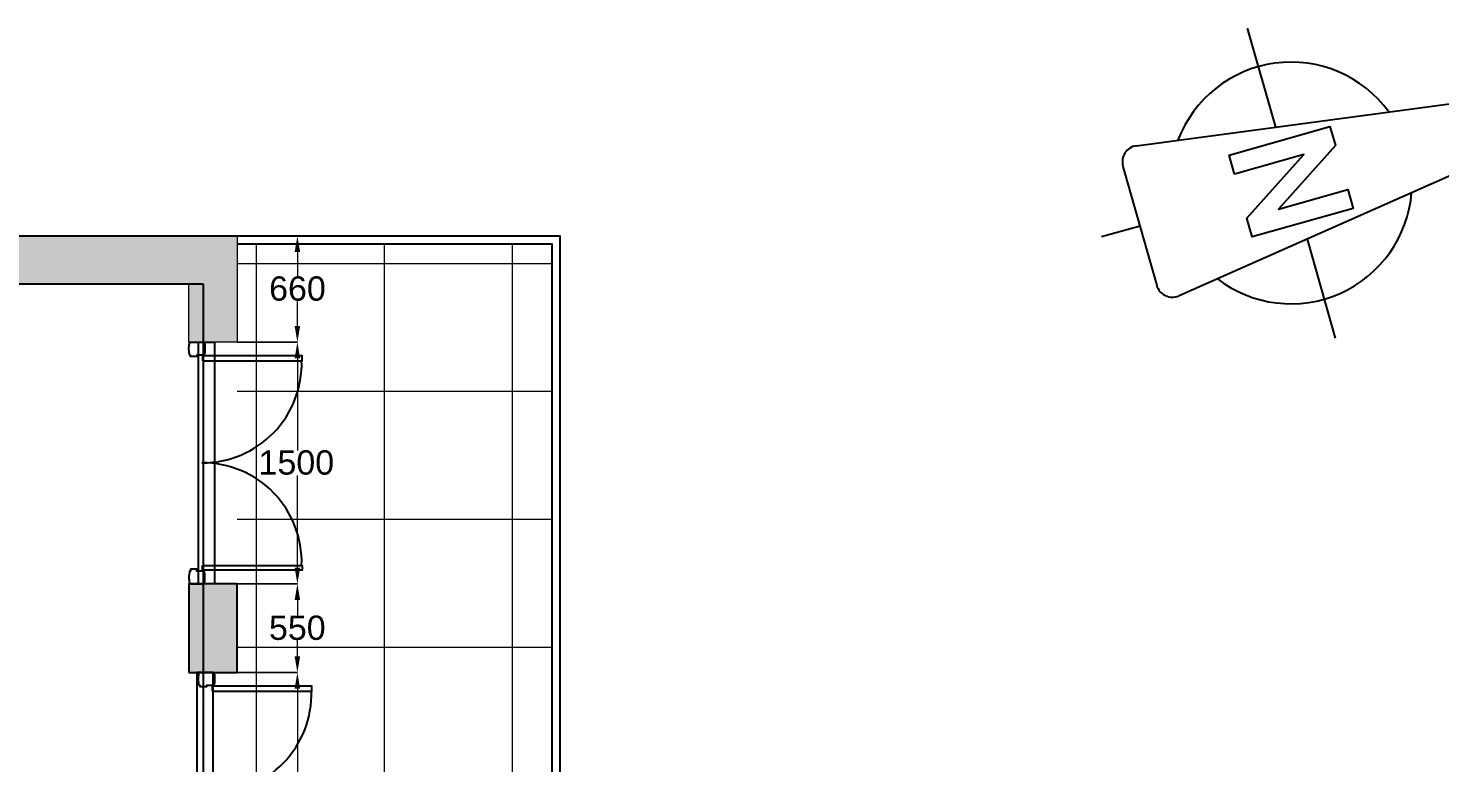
# Model space of a CAD drawing. Header units: millimetres. Extents: x -5841 to 140562, y 1006 to 102310.
# Drawn here: x 102492 to 111245, y 18788 to 23347 of the extents above; entities that cross this region are included whole.
import ezdxf

# ---------------------------------------------------------------- set-up
doc = ezdxf.new("R2010")
doc.units = ezdxf.units.MM
doc.header["$LTSCALE"] = 10
for name, color, linetype in [('PDF18_0', 7, 'Continuous'), ('PDF18_A010T4', 7, 'Continuous'), ('PDF18_Q-Arch_Door-01', 7, 'Continuous'), ('PDF18_Q-Arch_Wall-01', 7, 'Continuous'), ('PDF18_Q-Arch_Window-01', 7, 'Continuous'), ('PDF18_Q-Ceiling-01', 7, 'Continuous'), ('PDF18_Q-Floor-01', 7, 'Continuous'), ('PDF18_Text', 7, 'Continuous')]:
    doc.layers.add(name, color=color, linetype=linetype)
doc.layers.add('PDF18_KD - WALL - LOADBEARING', color=7, linetype='Continuous', true_color=0xc0ab87)
doc.styles.add('PDF ArialMT', font='arial.ttf')
picture_1 = doc.add_image_def('image2.png', size_in_pixel=(2281, 605))

msp = doc.modelspace()

# ---------------------------------------------------------------- linework, layer by layer
at = {"layer": 'PDF18_0', "lineweight": 25}
for points in [[(99252.75154, 22058.05566), (103163.19419, 22058.05566), (103787.59504, 22058.05566), (105787.79439, 22058.05566), (105787.79439, 17218.41987), (108788.09342, 17218.41987)], [(103787.59504, 22008.31525), (105738.05399, 22008.31525), (105738.05399, 17167.62116), (108737.29471, 17167.62116)], [(103488.09429, 21758.55491), (103163.19419, 21758.55491), (99252.75154, 21758.55491)]]:
    msp.add_lwpolyline(points, dxfattribs=at)
at = {"layer": 'PDF18_0', "lineweight": 0}
for points in [[(103787.59504, 22058.05566), (103787.59504, 21398.73069), (103488.09429, 21398.73069), (103488.09429, 21758.55491)], [(103488.09429, 19348.79093), (103488.09429, 19899.11033)], [(103787.59504, 19899.11033), (103787.59504, 19348.79093)]]:
    msp.add_lwpolyline(points, dxfattribs=at)
at = {"layer": 'PDF18_0', "color": 1, "lineweight": 0}
for points in [[(103787.59504, 22058.05566), (104161.17725, 22058.05566)], [(104161.17725, 21958.57484), (104161.17725, 21805.1204)], [(104161.17725, 21498.2115), (104161.17725, 21651.66595)], [(104161.17725, 21299.24987), (104161.17725, 20725.64773)], [(104161.17725, 19998.59114), (104161.17725, 20572.19328)], [(104161.17725, 19798.57121), (104161.17725, 19700.1487)], [(104161.17725, 19448.27174), (104161.17725, 19546.69425)], [(103787.59504, 19348.79093), (104161.17725, 19348.79093), (103788.65335, 19348.79093)], [(104161.17725, 19248.25181), (104161.17725, 18675.70797)]]:
    msp.add_lwpolyline(points, dxfattribs=at)
for points in [[(104161.17725, 21398.73069), (103787.59504, 21398.73069)], [(104161.17725, 19899.11033), (103787.59504, 19899.11033)]]:
    msp.add_lwpolyline(points, close=True, dxfattribs=at)
at = {"layer": 'PDF18_0', "color": 1, "transparency": 33554559}
for points in [[(104144.24434, 21958.57484), (104178.11015, 21958.57484), (104161.17725, 22058.05566)], [(104144.24434, 21498.2115), (104178.11015, 21498.2115), (104161.17725, 21398.73069)], [(104144.24434, 21299.24987), (104178.11015, 21299.24987), (104161.17725, 21398.73069)], [(104144.24434, 19998.59114), (104178.11015, 19998.59114), (104161.17725, 19899.11033)], [(104144.24434, 19798.57121), (104178.11015, 19798.57121), (104161.17725, 19899.11033)], [(104144.24434, 19448.27174), (104178.11015, 19448.27174), (104161.17725, 19348.79093)], [(104144.24434, 19248.25181), (104178.11015, 19248.25181), (104161.17725, 19348.79093)]]:
    msp.add_solid(points, dxfattribs=at)
at = {"layer": 'PDF18_A010T4', "lineweight": 25}
for points in [[(110227.39031, 22732.19692), (110052.76973, 23347.07302)], [(109364.87048, 22616.84151), (112754.62632, 23072.97163), (109628.38881, 21685.53176)], [(109491.86727, 21750.08846), (109282.32257, 22489.84473)], [(109387.09492, 22119.43744), (109146.85934, 22051.70582)], [(110423.17702, 22037.94783), (110596.73929, 21423.07174)]]:
    msp.add_lwpolyline(points, dxfattribs=at)
msp.add_lwpolyline([(109972.33844, 22442.22093), (109938.47263, 22559.69296), (110563.93179, 22736.43015), (110597.7976, 22618.95812), (110244.32322, 22224.20978), (110675.05398, 22345.91504), (110707.86148, 22228.44301), (110082.40232, 22051.70582), (110049.59481, 22169.17785), (110402.01089, 22563.92618)], close=True, dxfattribs=at)
for centre, radius, start, end in [((110322.74664, 22386.52893), 749.88135, 36.092027814, 159.226792752), ((109376.58398, 22518.82274), 100.01944, 97.659402374, 195.789289088), ((110322.74663, 22386.5289), 749.88114, 232.351783057, 355.486547994), ((109586.13514, 21777.97801), 100.01944, 195.78928672, 293.919173433)]:
    msp.add_arc(centre, radius, start, end, dxfattribs=at)
at = {"layer": 'PDF18_KD - WALL - LOADBEARING', "color": 0, "lineweight": 0, "true_color": 0x636466}
for points in [[(103908.24199, 7874.63147), (103908.24199, 22008.31525)], [(104701.97189, 7874.63147), (104701.97189, 22008.31525)], [(105495.70179, 7874.63147), (105495.70179, 22008.31525)], [(103787.59504, 21887.66831), (105738.05399, 21887.66831)], [(103787.59504, 21093.9384), (105738.05399, 21093.9384)], [(103787.59504, 20300.2085), (105738.05399, 20300.2085)], [(103787.59504, 19506.4786), (105738.05399, 19506.4786)]]:
    msp.add_lwpolyline(points, dxfattribs=at)
at = {"layer": 'PDF18_KD - WALL - LOADBEARING', "color": 0, "true_color": 0xf26722, "transparency": 33554559}
for points in [[(103163.19419, 22058.05566), (101652.99076, 22058.05566), (103163.19419, 21758.55491)], [(101652.99076, 22058.05566), (103163.19419, 21758.55491), (101652.99076, 21758.55491)], [(103236.21734, 22058.05566), (103103.92902, 22058.05566), (103236.21734, 21758.55491)], [(103103.92902, 22058.05566), (103236.21734, 21758.55491), (103103.92902, 21758.55491)], [(103787.59504, 22058.05566), (103190.71016, 22058.05566), (103787.59504, 21758.55491)], [(103190.71016, 22058.05566), (103787.59504, 21758.55491), (103190.71016, 21758.55491)], [(103787.59504, 21758.55491), (103488.09429, 21758.55491), (103787.59504, 21398.73069)], [(103488.09429, 21758.55491), (103787.59504, 21398.73069), (103488.09429, 21398.73069)], [(103488.09429, 19899.11033), (103569.5839, 19898.05202), (103488.09429, 19898.05202)], [(103787.59504, 19898.05202), (103488.09429, 19898.05202), (103787.59504, 19348.79093)], [(103488.09429, 19898.05202), (103787.59504, 19348.79093), (103488.09429, 19348.79093)], [(103659.53995, 19899.11033), (103787.59504, 19898.05202), (103656.36503, 19898.05202)], [(103787.59504, 19899.11033), (103659.53995, 19899.11033), (103787.59504, 19898.05202)]]:
    msp.add_solid(points, dxfattribs=at)
at = {"layer": 'PDF18_Q-Arch_Door-01', "lineweight": 25}
for points in [[(103578.05035, 21398.73069), (103581.22527, 21398.73069), (103582.28357, 21398.73069), (103582.28357, 21397.67238), (103583.34188, 21397.67238), (103583.34188, 21396.61407), (103585.45849, 21389.20593), (103586.5168, 21381.79778), (103587.57511, 21374.38964), (103587.57511, 21365.92318), (103587.57511, 21358.51504), (103587.57511, 21351.10689), (103587.57511, 21342.64044), (103586.5168, 21335.2323), (103585.45849, 21327.82415), (103583.34188, 21320.416), (103583.34188, 21319.3577), (103582.28357, 21319.3577), (103582.28357, 21318.29939), (103581.22527, 21318.29939), (103578.05035, 21318.29939), (103537.8347, 21318.29939), (103537.8347, 21308.77463), (103497.61905, 21308.77463), (103497.61905, 21318.29939), (103494.44413, 21318.29939), (103493.38582, 21318.29939), (103493.38582, 21319.3577), (103492.32752, 21319.3577), (103492.32752, 21320.416), (103491.26921, 21327.82415), (103489.1526, 21335.2323), (103489.1526, 21342.64044), (103488.09429, 21351.10689), (103488.09429, 21358.51504), (103488.09429, 21365.92318), (103489.1526, 21374.38964), (103489.1526, 21381.79778), (103491.26921, 21389.20593), (103492.32752, 21396.61407), (103492.32752, 21397.67238), (103493.38582, 21397.67238), (103493.38582, 21398.73069), (103494.44413, 21398.73069), (103497.61905, 21398.73069)], [(103572.75881, 21283.37527), (104190.80983, 21283.37527), (104190.80983, 21313.00786), (103572.75881, 21313.00786)], [(103578.05035, 19899.11033), (103581.22527, 19899.11033), (103582.28357, 19899.11033), (103583.34188, 19899.11033), (103583.34188, 19900.16863), (103585.45849, 19907.57678), (103586.5168, 19914.98492), (103587.57511, 19923.45138), (103587.57511, 19930.85952), (103587.57511, 19938.26767), (103587.57511, 19946.73412), (103587.57511, 19954.14227), (103586.5168, 19961.55041), (103585.45849, 19968.95856), (103583.34188, 19977.42501), (103582.28357, 19978.48332), (103581.22527, 19978.48332), (103578.05035, 19978.48332), (103537.8347, 19978.48332), (103537.8347, 19989.06638), (103497.61905, 19989.06638), (103497.61905, 19978.48332), (103494.44413, 19978.48332), (103493.38582, 19978.48332), (103492.32752, 19977.42501), (103491.26921, 19968.95856), (103489.1526, 19961.55041), (103489.1526, 19954.14227), (103488.09429, 19946.73412), (103488.09429, 19938.26767), (103488.09429, 19930.85952), (103489.1526, 19923.45138), (103489.1526, 19914.98492), (103491.26921, 19907.57678), (103492.32752, 19900.16863), (103492.32752, 19899.11033), (103493.38582, 19899.11033), (103494.44413, 19899.11033), (103497.61905, 19899.11033)], [(103572.75881, 20013.40743), (104190.80983, 20013.40743), (104190.80983, 19983.77485), (103572.75881, 19983.77485)], [(103488.09429, 19348.79093), (103787.59504, 19348.79093), (103787.59504, 19899.11033), (103488.09429, 19899.11033)], [(103638.37382, 19348.79093), (103641.54874, 19348.79093), (103642.60705, 19348.79093), (103642.60705, 19347.73262), (103643.66535, 19347.73262), (103643.66535, 19346.67431), (103644.72366, 19339.26617), (103646.84027, 19331.85802), (103646.84027, 19324.44988), (103647.89858, 19315.98343), (103647.89858, 19308.57528), (103647.89858, 19301.16713), (103646.84027, 19292.70068), (103646.84027, 19285.29254), (103644.72366, 19277.88439), (103643.66535, 19270.47624), (103643.66535, 19269.41794), (103642.60705, 19269.41794), (103642.60705, 19268.35963), (103641.54874, 19268.35963), (103638.37382, 19268.35963), (103598.15817, 19268.35963), (103598.15817, 19258.83487), (103557.94252, 19258.83487), (103557.94252, 19268.35963), (103554.7676, 19268.35963), (103553.7093, 19268.35963), (103553.7093, 19269.41794), (103552.65099, 19269.41794), (103552.65099, 19270.47624), (103550.53438, 19277.88439), (103549.47607, 19285.29254), (103548.41776, 19292.70068), (103548.41776, 19301.16713), (103548.41776, 19308.57528), (103548.41776, 19315.98343), (103548.41776, 19324.44988), (103549.47607, 19331.85802), (103550.53438, 19339.26617), (103552.65099, 19346.67431), (103552.65099, 19347.73262), (103553.7093, 19347.73262), (103553.7093, 19348.79093), (103554.7676, 19348.79093), (103557.94252, 19348.79093)], [(103633.08229, 19233.43552), (104250.075, 19233.43552), (104250.075, 19264.1264), (103633.08229, 19264.1264)]]:
    msp.add_lwpolyline(points, close=True, dxfattribs=at)
for points in [[(104187.61715, 20015.47139, 0.4245571759), (103570.35232, 20650.20221, 0.4242460603), (104187.62648, 21284.84941)], [(104247.9417, 17965.44873, 0.4245571759), (103630.67687, 18600.17955, 0.4242460603), (104247.95103, 19234.8246)]]:
    msp.add_lwpolyline(points, format="xyb", dxfattribs=at)
at = {"layer": 'PDF18_Q-Arch_Wall-01', "lineweight": 25}
msp.add_lwpolyline([(103597.09987, 19162.52898), (103597.09987, 19162.52898)], dxfattribs=at)
msp.add_lwpolyline([(103597.09987, 19162.52898), (103597.09987, 19162.52898)], dxfattribs=at)
msp.add_lwpolyline([(103597.09987, 19162.52898), (103597.09987, 19162.52898)], dxfattribs=at)
at = {"layer": 'PDF18_Q-Arch_Window-01', "lineweight": 25}
for points in [[(103548.41776, 19899.11033), (103548.41776, 21398.73069), (103647.89858, 21398.73069), (103647.89858, 19899.11033)], [(103537.8347, 19348.79093), (103537.8347, 17849.17057), (103638.37382, 17849.17057), (103638.37382, 19348.79093)]]:
    msp.add_lwpolyline(points, close=True, dxfattribs=at)
at = {"layer": 'PDF18_Q-Ceiling-01', "lineweight": 25}
msp.add_lwpolyline([(103597.09987, 19162.52898), (103597.09987, 19162.52898)], dxfattribs=at)
at = {"layer": 'PDF18_Q-Floor-01', "lineweight": 25}
msp.add_lwpolyline([(103597.09987, 19162.52898), (103597.09987, 19162.52898)], dxfattribs=at)

# ---------------------------------------------------------------- texts
at = {"layer": 'PDF18_Text', "color": 1, "char_height": 150.87528, "attachment_point": 4, "style": 'PDF ArialMT'}
for s, insert in [('660', (103985.87841, 21730.65351)), ('1500', (103920.26125, 20651.13455)), ('550', (103984.82333, 19625.59461))]:
    msp.add_mtext(s, dxfattribs=dict(at, insert=insert))

# ---------------------------------------------------------------- pictures from other files: only their frames are drawn
at = {"layer": 'PDF18_KD - WALL - LOADBEARING', "color": 0, "true_color": 0xf8d731}
image = msp.add_image(picture_1, insert=(103577.35701, 14518.22988), size_in_units=(7242.28661, 1920.90442), rotation=90, dxfattribs=at)
image.dxf.flags = 15

doc.saveas('drawing.dxf')
